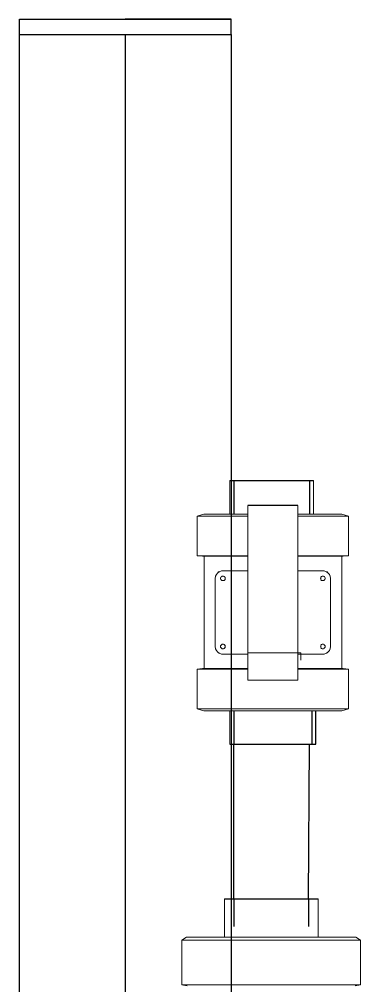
# Model space of a CAD drawing. Header units: inches. Extents: x 13 to 12015, y 11 to 4983.
# Drawn here: x 2728 to 2953, y 1097 to 1736 of the extents above; entities that cross this region are included whole.
import ezdxf

# ---------------------------------------------------------------- set-up
doc = ezdxf.new("R2010")
doc.units = ezdxf.units.IN
doc.header["$MEASUREMENT"] = 0
doc.layers.add('PDF _Геометрия', color=7, linetype='Continuous')

msp = doc.modelspace()

# ---------------------------------------------------------------- linework, layer by layer
for p, q in [((2727.73127, 103.65875), (2727.73127, 1735.8645)), ((2727.73127, 1735.8645), (2797.73127, 1735.8645)), ((2797.73127, 1735.8645), (2867.73127, 1735.8645)), ((2867.73127, 1725.8645), (2867.73127, 1735.8645)), ((2727.73127, 1725.8645), (2867.73127, 1725.8645)), ((2797.73127, 1725.8645), (2797.73127, 103.65875)), ((2867.73127, 1725.8645), (2867.73127, 513.8645)), ((2866.87664, 1430.70585), (2922.13345, 1430.70581)), ((2866.87664, 1430.70585), (2869.50504, 1430.70585)), ((2869.50504, 1430.70585), (2869.50504, 1408.45479)), ((2919.50504, 1430.70585), (2919.50504, 1408.45479)), ((2911.93499, 1414.20295), (2878.74389, 1414.20295)), ((2869.50504, 1278.47152), (2869.50504, 1256.22047)), ((2921.17384, 1278.47152), (2921.17384, 1256.22047)), ((2923.80224, 1256.22043), (2923.80224, 1278.47149)), ((2866.87664, 1256.22043), (2923.80224, 1256.22043)), ((2869.50504, 1154.15485), (2869.50504, 1256.22047)), ((2919.00205, 1153.98222), (2919.52624, 1256.22047)), ((2863.31792, 1153.98222), (2925.18918, 1153.98222)), ((2869.50504, 1154.15485), (2869.50504, 1135.64847)), ((2919.00205, 1154.15485), (2919.00205, 1135.64847))]:
    msp.add_line(p, q)
msp.add_lwpolyline([(2797.73127, 1725.8645), (2867.73127, 1725.8645), (2867.73127, 1735.8645), (2797.73127, 1735.8645)])
at = {"layer": 'PDF _Геометрия', "lineweight": 9}
for points in [[(2866.87664, 1430.70585), (2866.87664, 1408.45479)], [(2922.13345, 1408.45475), (2922.13345, 1430.70581)], [(2878.74389, 1343.55583), (2878.74389, 1354.86678), (2878.74389, 1366.36316), (2878.74389, 1378.2304), (2878.74389, 1390.09763), (2878.74389, 1402.15028), (2878.74389, 1414.20295)], [(2878.74389, 1413.09039), (2878.74389, 1401.59401), (2878.74389, 1390.09763), (2878.74389, 1378.78667), (2878.74389, 1367.47572), (2878.74389, 1356.53562), (2878.74389, 1345.96636), (2878.74389, 1335.76796), (2878.74389, 1326.12584), (2878.74389, 1316.85456)], [(2911.93499, 1343.55583), (2911.93499, 1354.86678), (2911.93499, 1366.36316), (2911.93499, 1378.2304), (2911.93499, 1390.09763), (2911.93499, 1402.15028), (2911.93499, 1414.20295)], [(2911.93499, 1413.09039), (2911.93499, 1401.59401), (2911.93499, 1390.09763), (2911.93499, 1378.78667), (2911.93499, 1367.47572), (2911.93499, 1356.53562), (2911.93499, 1345.96636), (2911.93499, 1335.76796), (2911.93499, 1326.12584), (2911.93499, 1316.85456)], [(2848.89028, 1380.64093), (2845.36719, 1381.01178), (2845.36719, 1407.15677), (2849.63198, 1408.45475)], [(2845.36724, 1407.15683), (2845.92352, 1407.15683), (2847.59235, 1407.15683), (2850.37373, 1407.15683), (2854.26767, 1407.15683), (2858.9033, 1407.15683), (2864.46607, 1407.15683), (2870.77054, 1407.15683), (2877.63128, 1407.15683), (2878.74383, 1407.15683)], [(2849.63204, 1408.45475), (2850.0029, 1408.45475), (2851.67172, 1408.45475), (2854.26768, 1408.45475), (2857.60534, 1408.45475), (2862.05555, 1408.45475), (2867.06204, 1408.45475)], [(2878.74389, 1408.45475), (2872.81027, 1408.45475), (2867.06208, 1408.45475), (2862.05559, 1408.45475), (2857.60538, 1408.45475), (2854.26772, 1408.45475), (2851.67177, 1408.45475), (2850.00294, 1408.45475), (2849.63209, 1408.45475)], [(2865.3932, 1408.45475), (2860.38671, 1408.45475), (2858.53246, 1408.45475), (2860.38671, 1408.45475), (2865.3932, 1408.45475), (2871.14139, 1408.45475), (2876.88958, 1408.45475)], [(2876.88968, 1407.15683), (2875.96255, 1407.15683), (2869.10181, 1407.15683), (2862.79734, 1407.15683), (2858.53255, 1407.15683)], [(2911.93499, 1408.45475), (2917.86861, 1408.45475), (2923.6168, 1408.45475), (2928.62329, 1408.45475), (2933.0735, 1408.45475), (2936.41116, 1408.45475), (2939.00711, 1408.45475), (2940.67594, 1408.45475), (2941.0468, 1408.45475)], [(2945.31164, 1407.15683), (2944.75536, 1407.15683), (2943.08653, 1407.15683), (2940.30515, 1407.15683), (2936.41121, 1407.15683), (2931.77558, 1407.15683), (2926.21281, 1407.15683), (2919.90835, 1407.15683), (2913.0476, 1407.15683), (2911.93505, 1407.15683)], [(2941.04684, 1408.45475), (2940.67599, 1408.45475), (2939.00716, 1408.45475), (2936.4112, 1408.45475), (2933.07354, 1408.45475), (2928.62333, 1408.45475), (2923.61684, 1408.45475)], [(2941.7886, 1380.64093), (2945.31169, 1381.01178), (2945.31169, 1407.15677), (2941.0469, 1408.45475)], [(2845.36724, 1381.01176), (2845.92352, 1381.01176), (2847.59235, 1381.01176), (2850.37373, 1381.01176), (2854.26767, 1381.01176), (2858.9033, 1381.01176), (2864.46607, 1381.01176), (2870.77054, 1381.01176), (2877.63128, 1381.01176), (2878.74383, 1381.01176)], [(2945.31164, 1381.01176), (2944.75536, 1381.01176), (2943.08653, 1381.01176), (2940.30515, 1381.01176), (2936.41121, 1381.01176), (2931.77558, 1381.01176), (2926.21281, 1381.01176), (2919.90835, 1381.01176), (2913.0476, 1381.01176), (2911.93505, 1381.01176)], [(2849.44663, 1380.64093), (2848.89035, 1380.64093), (2849.44663, 1380.64093), (2850.93003, 1380.64093), (2853.52599, 1380.64093), (2857.04907, 1380.64093), (2861.49928, 1380.64093), (2866.6912, 1380.64093), (2872.43939, 1380.64093), (2878.74385, 1380.64093)], [(2849.81746, 1306.28531), (2849.81746, 1380.64093)], [(2854.26768, 1380.64093), (2855.75109, 1380.64093)], [(2941.23225, 1380.64093), (2941.78853, 1380.64093), (2941.23225, 1380.64093), (2939.74885, 1380.64093), (2937.15289, 1380.64093), (2933.62981, 1380.64093), (2929.1796, 1380.64093), (2923.98768, 1380.64093), (2918.23949, 1380.64093), (2911.93503, 1380.64093)], [(2936.4112, 1380.64093), (2934.9278, 1380.64093)], [(2940.86142, 1306.28531), (2940.86142, 1380.64093)], [(2862.24094, 1370.99882), (2861.31381, 1370.99882), (2860.38668, 1370.62797), (2859.45955, 1370.25712), (2858.71785, 1369.51541), (2857.97615, 1368.58829), (2857.41987, 1367.47573), (2857.23445, 1365.99233), (2857.23445, 1320.93393), (2857.41987, 1319.45053), (2857.97615, 1318.33797), (2858.71785, 1317.41085)], [(2857.23446, 1365.99234), (2857.41989, 1367.29032), (2857.97617, 1368.5883), (2858.71787, 1369.51543), (2859.83042, 1370.44256), (2860.94297, 1370.81341), (2862.24095, 1370.99883), (2878.74382, 1370.99883)], [(2858.7179, 1369.51547), (2859.4596, 1370.25718), (2860.38673, 1370.62803), (2861.31386, 1370.99888)], [(2878.74389, 1370.99882), (2870.58517, 1370.99882), (2862.24102, 1370.99882)], [(2874.29364, 1370.99882), (2876.8896, 1370.99882)], [(2876.88968, 1370.99882), (2874.29372, 1370.99882)], [(2911.93499, 1370.99882), (2920.09371, 1370.99882), (2928.43786, 1370.99882)], [(2933.44442, 1365.99234), (2933.25899, 1367.29032), (2932.70272, 1368.5883), (2931.96101, 1369.51543), (2930.84846, 1370.44256), (2929.73591, 1370.81341), (2928.43793, 1370.99883), (2911.93506, 1370.99883)], [(2928.43794, 1370.99882), (2929.36507, 1370.99882), (2930.2922, 1370.62797), (2931.21933, 1370.25712), (2931.96103, 1369.51541), (2932.70273, 1368.58829), (2933.25901, 1367.47573), (2933.44443, 1365.99233), (2933.44443, 1320.93393), (2933.25901, 1319.45053), (2932.70273, 1318.33797), (2931.96103, 1317.41085)], [(2931.96098, 1369.51547), (2931.21928, 1370.25718), (2930.29215, 1370.62803), (2929.36502, 1370.99888)], [(2878.74389, 1315.92761), (2862.24102, 1315.92761), (2860.94304, 1316.11304), (2859.83049, 1316.48389), (2858.71794, 1317.41101), (2857.97623, 1318.33814), (2857.41996, 1319.63612), (2857.23453, 1320.9341), (2857.23453, 1365.9925)], [(2857.41988, 1367.29046), (2857.41988, 1367.47588)], [(2862.24094, 1364.50888), (2861.87009, 1364.50888), (2861.49923, 1364.69431), (2861.31381, 1364.87973), (2860.94296, 1365.25058), (2860.75753, 1365.62143), (2860.75753, 1365.99228), (2860.75753, 1366.36313), (2860.94296, 1366.73399), (2861.31381, 1367.10484), (2861.49923, 1367.29026), (2861.87009, 1367.47569), (2862.24094, 1367.47569), (2862.79721, 1367.47569), (2863.16806, 1367.29026), (2863.53892, 1366.91941)], [(2860.94301, 1365.25067), (2860.75759, 1365.62152), (2860.75759, 1366.36323), (2860.94301, 1366.73408)], [(2860.75759, 1365.62151), (2860.75759, 1365.99236), (2860.75759, 1366.36321)], [(2861.49926, 1364.69442), (2861.31384, 1364.87984), (2860.94299, 1365.25069)], [(2860.94301, 1366.73402), (2861.31386, 1367.10487), (2861.49929, 1367.29029)], [(2861.12843, 1366.91962), (2861.49928, 1367.29047), (2861.87013, 1367.4759), (2862.24098, 1367.4759)], [(2863.53896, 1365.06525), (2863.16811, 1364.6944), (2862.79725, 1364.50898), (2862.24098, 1364.50898), (2861.87013, 1364.50898), (2861.49928, 1364.6944), (2861.12843, 1365.06525)], [(2862.24094, 1364.509), (2862.79721, 1364.509), (2863.16806, 1364.69443), (2863.35349, 1364.87985), (2863.72434, 1365.2507), (2863.72434, 1365.62155), (2863.90977, 1365.9924), (2863.72434, 1366.36326), (2863.72434, 1366.73411), (2863.35349, 1367.10496), (2863.16806, 1367.29038), (2862.79721, 1367.47581), (2862.24094, 1367.47581)], [(2863.72437, 1365.25067), (2863.35352, 1364.87982), (2863.1681, 1364.6944)], [(2863.16812, 1367.29046), (2863.35355, 1367.10503), (2863.7244, 1366.73418)], [(2863.53896, 1366.73402), (2863.72438, 1366.36316), (2863.72438, 1365.62146), (2863.72438, 1365.25061)], [(2863.72437, 1366.36318), (2863.9098, 1365.99233), (2863.72437, 1365.62148)], [(2911.93499, 1315.92761), (2928.43786, 1315.92761), (2929.73584, 1316.11304), (2930.84839, 1316.48389), (2931.96095, 1317.41101), (2932.70265, 1318.33814), (2933.25892, 1319.63612), (2933.44435, 1320.9341), (2933.44435, 1365.9925)], [(2926.95451, 1366.36318), (2926.76908, 1365.99233), (2926.95451, 1365.62148)], [(2928.43794, 1364.509), (2927.88167, 1364.509), (2927.51082, 1364.69443), (2927.32539, 1364.87985), (2926.95454, 1365.2507), (2926.95454, 1365.62155), (2926.76911, 1365.9924), (2926.95454, 1366.36326), (2926.95454, 1366.73411), (2927.32539, 1367.10496), (2927.51082, 1367.29038), (2927.88167, 1367.47581), (2928.43794, 1367.47581)], [(2927.51076, 1367.29046), (2927.32533, 1367.10503), (2926.95448, 1366.73418)], [(2927.13992, 1366.73402), (2926.9545, 1366.36316), (2926.9545, 1365.62146), (2926.9545, 1365.25061)], [(2926.95451, 1365.25067), (2927.32536, 1364.87982), (2927.51078, 1364.6944)], [(2927.13992, 1365.06525), (2927.51078, 1364.6944), (2927.88163, 1364.50898), (2928.4379, 1364.50898), (2928.80875, 1364.50898), (2929.1796, 1364.6944), (2929.55046, 1365.06525)], [(2928.43794, 1364.50888), (2928.8088, 1364.50888), (2929.17965, 1364.69431), (2929.36507, 1364.87973), (2929.73592, 1365.25058), (2929.92135, 1365.62143), (2929.92135, 1365.99228), (2929.92135, 1366.36313), (2929.73592, 1366.73399), (2929.36507, 1367.10484), (2929.17965, 1367.29026), (2928.8088, 1367.47569), (2928.43794, 1367.47569), (2927.88167, 1367.47569), (2927.51082, 1367.29026), (2927.13997, 1366.91941)], [(2929.55045, 1366.91962), (2929.1796, 1367.29047), (2928.80875, 1367.4759), (2928.4379, 1367.4759)], [(2929.73587, 1366.73402), (2929.36502, 1367.10487), (2929.17959, 1367.29029)], [(2929.17962, 1364.69442), (2929.36504, 1364.87984), (2929.73589, 1365.25069)], [(2929.73587, 1365.25067), (2929.9213, 1365.62152), (2929.9213, 1366.36323), (2929.73587, 1366.73408)], [(2929.92129, 1365.62151), (2929.92129, 1365.99236), (2929.92129, 1366.36321)], [(2933.259, 1367.29046), (2933.259, 1367.47588)], [(2878.74389, 1298.68299), (2878.74389, 1309.06681), (2878.74389, 1320.19234), (2878.74389, 1331.68873), (2878.74389, 1343.55596)], [(2911.93499, 1298.68299), (2911.93499, 1309.06681), (2911.93499, 1320.19234), (2911.93499, 1331.68873), (2911.93499, 1343.55596)], [(2857.41988, 1319.45055), (2857.41988, 1319.63598)], [(2861.31385, 1315.92761), (2860.38672, 1316.29846), (2859.45959, 1316.66931), (2858.71789, 1317.41101)], [(2858.7179, 1317.41095), (2859.4596, 1316.66925), (2860.38673, 1316.2984), (2861.31386, 1315.92755), (2862.24099, 1315.92755), (2870.58513, 1315.92755), (2878.74385, 1315.92755)], [(2860.94301, 1320.19222), (2860.75759, 1320.56307), (2860.75759, 1321.30478), (2860.94301, 1321.67563)], [(2860.75759, 1320.56325), (2860.75759, 1320.9341), (2860.75759, 1321.30495)], [(2861.49926, 1319.63597), (2861.31384, 1319.8214), (2860.94299, 1320.19225)], [(2860.94301, 1321.67576), (2861.31386, 1322.04661), (2861.49929, 1322.23203)], [(2861.12843, 1321.86117), (2861.49928, 1322.23202), (2861.87013, 1322.41745), (2862.24098, 1322.41745)], [(2863.53896, 1320.00681), (2863.16811, 1319.63595), (2862.79725, 1319.45053), (2862.24098, 1319.45053), (2861.87013, 1319.45053), (2861.49928, 1319.63595), (2861.12843, 1320.00681)], [(2862.24094, 1322.41743), (2862.79721, 1322.41743), (2863.16806, 1322.232), (2863.53892, 1321.86115)], [(2863.72437, 1320.19222), (2863.35352, 1319.82137), (2863.1681, 1319.63595)], [(2863.16812, 1322.23201), (2863.35355, 1322.04658), (2863.7244, 1321.67573)], [(2863.53896, 1321.67576), (2863.72438, 1321.3049), (2863.72438, 1320.5632), (2863.53896, 1320.19235)], [(2863.72437, 1321.30492), (2863.9098, 1320.93407), (2863.72437, 1320.56322)], [(2931.96098, 1317.41095), (2931.21928, 1316.66925), (2930.29215, 1316.2984), (2929.36502, 1315.92755), (2928.4379, 1315.92755), (2920.09375, 1315.92755), (2911.93503, 1315.92755)], [(2926.95451, 1321.30492), (2926.76908, 1320.93407), (2926.95451, 1320.56322)], [(2927.51076, 1322.23201), (2927.32533, 1322.04658), (2926.95448, 1321.67573)], [(2927.13992, 1321.67576), (2926.9545, 1321.3049), (2926.9545, 1320.5632), (2927.13992, 1320.19235)], [(2926.95451, 1320.19222), (2927.32536, 1319.82137), (2927.51078, 1319.63595)], [(2927.13992, 1320.00681), (2927.51078, 1319.63595), (2927.88163, 1319.45053), (2928.4379, 1319.45053), (2928.80875, 1319.45053), (2929.1796, 1319.63595), (2929.55046, 1320.00681)], [(2928.43794, 1322.41743), (2927.88167, 1322.41743), (2927.51082, 1322.232), (2927.13997, 1321.86115)], [(2929.55045, 1321.86117), (2929.1796, 1322.23202), (2928.80875, 1322.41745), (2928.4379, 1322.41745)], [(2929.73587, 1321.67576), (2929.36502, 1322.04661), (2929.17959, 1322.23203)], [(2929.17962, 1319.63597), (2929.36504, 1319.8214), (2929.73589, 1320.19225)], [(2929.36503, 1315.92761), (2930.29216, 1316.29846), (2931.21929, 1316.66931), (2931.96099, 1317.41101)], [(2929.73587, 1320.19222), (2929.9213, 1320.56307), (2929.9213, 1321.30478), (2929.73587, 1321.67563)], [(2929.92129, 1320.56325), (2929.92129, 1320.9341), (2929.92129, 1321.30495)], [(2933.259, 1319.45055), (2933.259, 1319.63598)], [(2874.29364, 1315.92761), (2876.8896, 1315.92761)], [(2876.88968, 1315.92761), (2874.29372, 1315.92761)], [(2878.74386, 1298.68299), (2911.93502, 1298.68299), (2911.93502, 1316.85469)], [(2911.93502, 1298.68299), (2878.74386, 1298.68299), (2878.74386, 1316.85469)], [(2878.74389, 1316.8547), (2913.78931, 1316.8547), (2913.78931, 1311.84821)], [(2878.74383, 1305.91448), (2877.63128, 1305.91448), (2870.77054, 1305.91448), (2864.46607, 1305.91448), (2858.9033, 1305.91448), (2854.26767, 1305.91448), (2850.37373, 1305.91448), (2847.59235, 1305.91448), (2845.92352, 1305.91448), (2845.36724, 1305.91448), (2848.89033, 1306.28533)], [(2845.36724, 1279.7696), (2845.36724, 1305.9146)], [(2848.89028, 1306.28531), (2849.44655, 1306.28531)], [(2878.74389, 1306.28531), (2872.43942, 1306.28531), (2866.69123, 1306.28531), (2861.49932, 1306.28531), (2857.04911, 1306.28531), (2853.52602, 1306.28531), (2850.93006, 1306.28531), (2849.44666, 1306.28531), (2848.89038, 1306.28531)], [(2911.93499, 1306.28531), (2918.23946, 1306.28531), (2923.98765, 1306.28531), (2929.17956, 1306.28531), (2933.62978, 1306.28531), (2937.15286, 1306.28531), (2939.74882, 1306.28531), (2941.23222, 1306.28531), (2941.7885, 1306.28531)], [(2911.93505, 1305.91448), (2913.0476, 1305.91448), (2919.90835, 1305.91448), (2926.21281, 1305.91448), (2931.77558, 1305.91448), (2936.41121, 1305.91448), (2940.30515, 1305.91448), (2943.08653, 1305.91448), (2944.75536, 1305.91448), (2945.31164, 1305.91448), (2941.78855, 1306.28533)], [(2941.7886, 1306.28531), (2941.23233, 1306.28531)], [(2945.31164, 1279.7696), (2945.31164, 1305.9146)], [(2932.14633, 1279.7696), (2927.88155, 1279.7696), (2921.57708, 1279.7696), (2914.71634, 1279.7696), (2907.48474, 1279.7696), (2900.06772, 1279.7696), (2892.46528, 1279.7696), (2884.86283, 1279.7696), (2877.63124, 1279.7696), (2870.77049, 1279.7696), (2864.46603, 1279.7696), (2858.90326, 1279.7696), (2854.26762, 1279.7696), (2850.37369, 1279.7696), (2847.5923, 1279.7696), (2845.92348, 1279.7696), (2845.3672, 1279.7696)], [(2849.63204, 1278.47149), (2845.36726, 1279.76947)], [(2858.53255, 1279.7696), (2862.79733, 1279.7696), (2869.1018, 1279.7696), (2875.96254, 1279.7696), (2883.19414, 1279.7696), (2890.61116, 1279.7696), (2898.2136, 1279.7696), (2905.81605, 1279.7696), (2913.04764, 1279.7696), (2919.90839, 1279.7696), (2926.21285, 1279.7696), (2931.77562, 1279.7696), (2936.41126, 1279.7696), (2940.30519, 1279.7696), (2943.08658, 1279.7696), (2944.7554, 1279.7696), (2945.31168, 1279.7696)], [(2941.04684, 1278.47149), (2945.31162, 1279.76947)], [(2867.06199, 1278.47149), (2862.0555, 1278.47149), (2857.60529, 1278.47149), (2854.26763, 1278.47149), (2851.67168, 1278.47149), (2850.00285, 1278.47149), (2849.632, 1278.47149), (2850.00285, 1278.47149), (2851.67168, 1278.47149), (2854.26763, 1278.47149), (2857.60529, 1278.47149), (2862.0555, 1278.47149), (2867.06199, 1278.47149), (2872.81018, 1278.47149), (2879.11465, 1278.47149), (2885.78997, 1278.47149), (2892.65071, 1278.47149), (2899.69688, 1278.47149), (2906.55762, 1278.47149), (2913.23294, 1278.47149), (2919.53741, 1278.47149), (2925.2856, 1278.47149), (2930.29208, 1278.47149), (2932.14634, 1278.47149)], [(2923.61689, 1278.47149), (2928.62338, 1278.47149), (2933.07359, 1278.47149), (2936.41125, 1278.47149), (2939.00721, 1278.47149), (2940.67603, 1278.47149), (2941.04689, 1278.47149), (2940.67603, 1278.47149), (2939.00721, 1278.47149), (2936.41125, 1278.47149), (2933.07359, 1278.47149), (2928.62338, 1278.47149), (2923.61689, 1278.47149), (2917.8687, 1278.47149), (2911.56423, 1278.47149), (2904.88891, 1278.47149), (2898.02817, 1278.47149), (2890.982, 1278.47149), (2884.12126, 1278.47149), (2877.44594, 1278.47149), (2871.14147, 1278.47149), (2865.39328, 1278.47149), (2860.3868, 1278.47149), (2858.53254, 1278.47149)], [(2866.87664, 1278.47149), (2866.87664, 1256.22043)], [(2879.11469, 1278.47149), (2875.96246, 1278.47149)], [(2893.02161, 1278.47149), (2891.5382, 1278.47149)], [(2863.31792, 1128.65933), (2863.31792, 1153.98222)], [(2925.18918, 1153.98218), (2925.18918, 1128.65929)], [(2953.38395, 1126.57086), (2952.86182, 1126.57086), (2950.77334, 1126.57086), (2947.64062, 1126.57086), (2943.20258, 1126.57086), (2937.72031, 1126.57086), (2931.19379, 1126.57086), (2923.88409, 1126.57086), (2915.79121, 1126.57086), (2907.43727, 1126.57086), (2898.5612, 1126.57086), (2889.9462, 1126.57086), (2881.07013, 1126.57086), (2872.71619, 1126.57086), (2864.62331, 1126.57086), (2857.31361, 1126.57086), (2850.78709, 1126.57086), (2845.30481, 1126.57086), (2840.86678, 1126.57086), (2837.73405, 1126.57086), (2835.64557, 1126.57086), (2835.12345, 1126.57086), (2838.25617, 1128.65935)], [(2835.12345, 1097.07107), (2835.12345, 1126.57093)], [(2930.1494, 1128.65933), (2937.19804, 1128.65933), (2942.68031, 1128.65933), (2946.85728, 1128.65933), (2949.46789, 1128.65933), (2950.25107, 1128.65933), (2949.46789, 1128.65933), (2946.85728, 1128.65933), (2942.68031, 1128.65933), (2937.19804, 1128.65933), (2930.1494, 1128.65933), (2922.31758, 1128.65933), (2913.44151, 1128.65933), (2904.04333, 1128.65933), (2894.12302, 1128.65933), (2884.46377, 1128.65933), (2875.06559, 1128.65933), (2866.18952, 1128.65933), (2858.3577, 1128.65933), (2851.30906, 1128.65933), (2845.82679, 1128.65933), (2841.64982, 1128.65933), (2839.0392, 1128.65933), (2838.25602, 1128.65933)], [(2838.25605, 1128.65933), (2839.03923, 1128.65933), (2841.64984, 1128.65933), (2845.82681, 1128.65933), (2851.30908, 1128.65933), (2858.35772, 1128.65933), (2858.61878, 1128.65933)], [(2950.25105, 1128.65933), (2953.38378, 1126.57084)], [(2953.38392, 1126.57086), (2953.38392, 1097.071)], [(2838.77815, 1096.54884), (2835.1233, 1097.07096)], [(2835.12341, 1097.07107), (2835.64554, 1097.07107), (2837.73402, 1097.07107), (2840.86675, 1097.07107), (2845.30478, 1097.07107), (2850.78706, 1097.07107), (2857.31358, 1097.07107), (2864.62328, 1097.07107), (2872.71615, 1097.07107), (2881.0701, 1097.07107), (2889.94616, 1097.07107), (2898.56117, 1097.07107), (2907.43723, 1097.07107), (2915.79118, 1097.07107), (2923.88406, 1097.07107), (2931.19376, 1097.07107), (2937.72028, 1097.07107), (2943.20255, 1097.07107), (2947.64058, 1097.07107), (2950.77331, 1097.07107), (2952.8618, 1097.07107), (2953.38392, 1097.07107), (2949.72907, 1096.54895)]]:
    msp.add_lwpolyline(points, dxfattribs=at)
for points in [[(2862.24094, 1319.45055), (2862.79721, 1319.45055), (2863.16806, 1319.63598), (2863.35349, 1319.8214), (2863.72434, 1320.19225), (2863.72434, 1320.5631), (2863.90977, 1320.93396), (2863.72434, 1321.30481), (2863.72434, 1321.67566), (2863.35349, 1322.04651), (2863.16806, 1322.23193), (2862.79721, 1322.41736), (2862.24094, 1322.41736), (2861.87009, 1322.41736), (2861.49923, 1322.23193), (2861.31381, 1322.04651), (2860.94296, 1321.67566), (2860.75753, 1321.30481), (2860.75753, 1320.93396), (2860.75753, 1320.5631), (2860.94296, 1320.19225), (2861.31381, 1319.8214), (2861.49923, 1319.63598), (2861.87009, 1319.45055)], [(2928.43794, 1319.45055), (2927.88167, 1319.45055), (2927.51082, 1319.63598), (2927.32539, 1319.8214), (2926.95454, 1320.19225), (2926.95454, 1320.5631), (2926.76911, 1320.93396), (2926.95454, 1321.30481), (2926.95454, 1321.67566), (2927.32539, 1322.04651), (2927.51082, 1322.23193), (2927.88167, 1322.41736), (2928.43794, 1322.41736), (2928.8088, 1322.41736), (2929.17965, 1322.23193), (2929.36507, 1322.04651), (2929.73592, 1321.67566), (2929.92135, 1321.30481), (2929.92135, 1320.93396), (2929.92135, 1320.5631), (2929.73592, 1320.19225), (2929.36507, 1319.8214), (2929.17965, 1319.63598), (2928.8088, 1319.45055)]]:
    msp.add_lwpolyline(points, close=True, dxfattribs=at)

doc.saveas('drawing.dxf')
